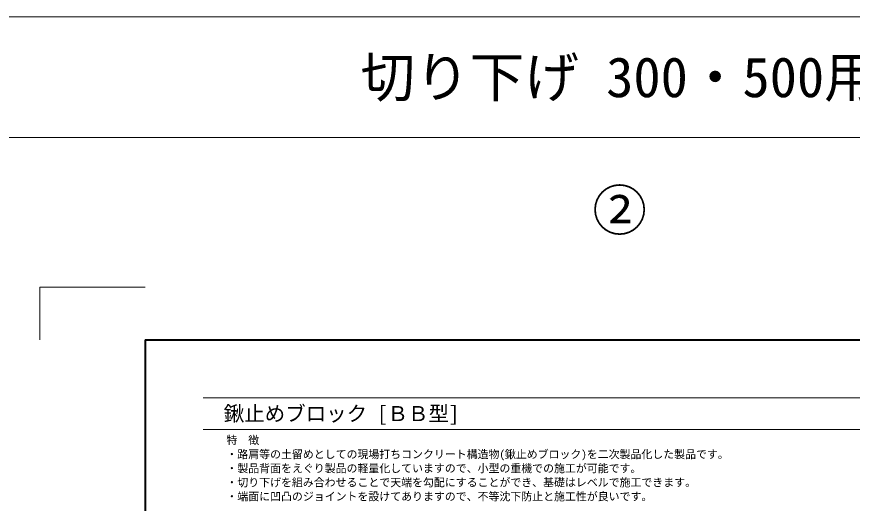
# Model space of a CAD drawing. Units: millimetres at full size; details may follow other scales. Extents: x 284 to 11284, y 191 to 9444.
# Drawn here: x 5239 to 9203, y 7138 to 9444 of the extents above; entities that cross this region are included whole.
import ezdxf
from ezdxf.enums import TextEntityAlignment as Align

# ---------------------------------------------------------------- set-up
doc = ezdxf.new("R2010")
doc.units = ezdxf.units.MM
doc.header["$LTSCALE"] = 15
for name, color, linetype, lineweight in [('0_2', 7, 'Continuous', 20), ('Defpoints_3', 7, 'Continuous', 13), ('図枠', 7, 'Continuous', 5), ('枠', 1, 'Continuous', 13)]:
    doc.layers.add(name, color=color, linetype=linetype, lineweight=lineweight)
doc.styles.add('ＭＳ ゴシック', font='')
doc.styles.get('ＭＳ ゴシック').set_extended_font_data('MS Gothic')

msp = doc.modelspace()

# ---------------------------------------------------------------- linework, layer by layer
at = {"layer": 'Defpoints_3'}
for p, q in [((5349.42, 8163.02), (5349.42, 7913.02)), ((5849.42, 8163.02), (5349.42, 8163.02))]:
    msp.add_line(p, q, dxfattribs=at)
at = {"layer": '図枠', "lineweight": 40}
for q in [(10349.42, 7913.02), (5849.42, 988.02)]:
    msp.add_line((5849.42, 7913.02), q, dxfattribs=at)
at = {"layer": '図枠', "lineweight": 13}
for p, q in [((6124.42, 7638.02), (10074.42, 7638.02)), ((6124.42, 7488.02), (10074.42, 7488.02))]:
    msp.add_line(p, q, dxfattribs=at)
at = {"layer": '枠'}
for p, q in [((284.12, 9444.41), (11283.52, 9444.41)), ((4915.32, 8871.64), (11283.52, 8871.64))]:
    msp.add_line(p, q, dxfattribs=at)

# ---------------------------------------------------------------- texts
at = {"layer": '0_2', "style": 'ＭＳ ゴシック'}
msp.add_text('切り下げ 300・500用', height=189.9, dxfattribs=at).set_placement((8099.42, 9158.02), align=Align.MIDDLE_CENTER)
at = {"layer": '0_2', "color": 1, "style": 'ＭＳ ゴシック'}
msp.add_text('②', height=189.9, dxfattribs=at).set_placement((8099.42, 8374.86), align=Align.BOTTOM_CENTER)
at = {"layer": '0_2', "style": 'ＭＳ ゴシック'}
for s, p in [('特\u3000徴', (6234.12, 7455.67)), ('・路肩等の土留めとしての現場打ちコンクリート構造物(鍬止めブロック)を二次製品化した製品です。', (6234.12, 7389.01)), ('・製品背面をえぐり製品の軽量化していますので、小型の重機での施工が可能です。', (6234.12, 7322.34)), ('・切り下げを組み合わせることで天端を勾配にすることができ、基礎はレベルで施工できます。', (6234.12, 7255.67)), ('・端面に凹凸のジョイントを設けてありますので、不等沈下防止と施工性が良いです。', (6234.12, 7189.01))]:
    msp.add_text(s, height=37.98, dxfattribs=at).set_placement(p, align=Align.TOP_LEFT)
at = {"layer": '図枠', "style": 'ＭＳ ゴシック'}
msp.add_text('\u3000鍬止めブロック [ＢＢ型]', height=71.21, dxfattribs=at).set_placement((6124.42, 7563.02), align=Align.MIDDLE_LEFT)

doc.saveas('drawing.dxf')
